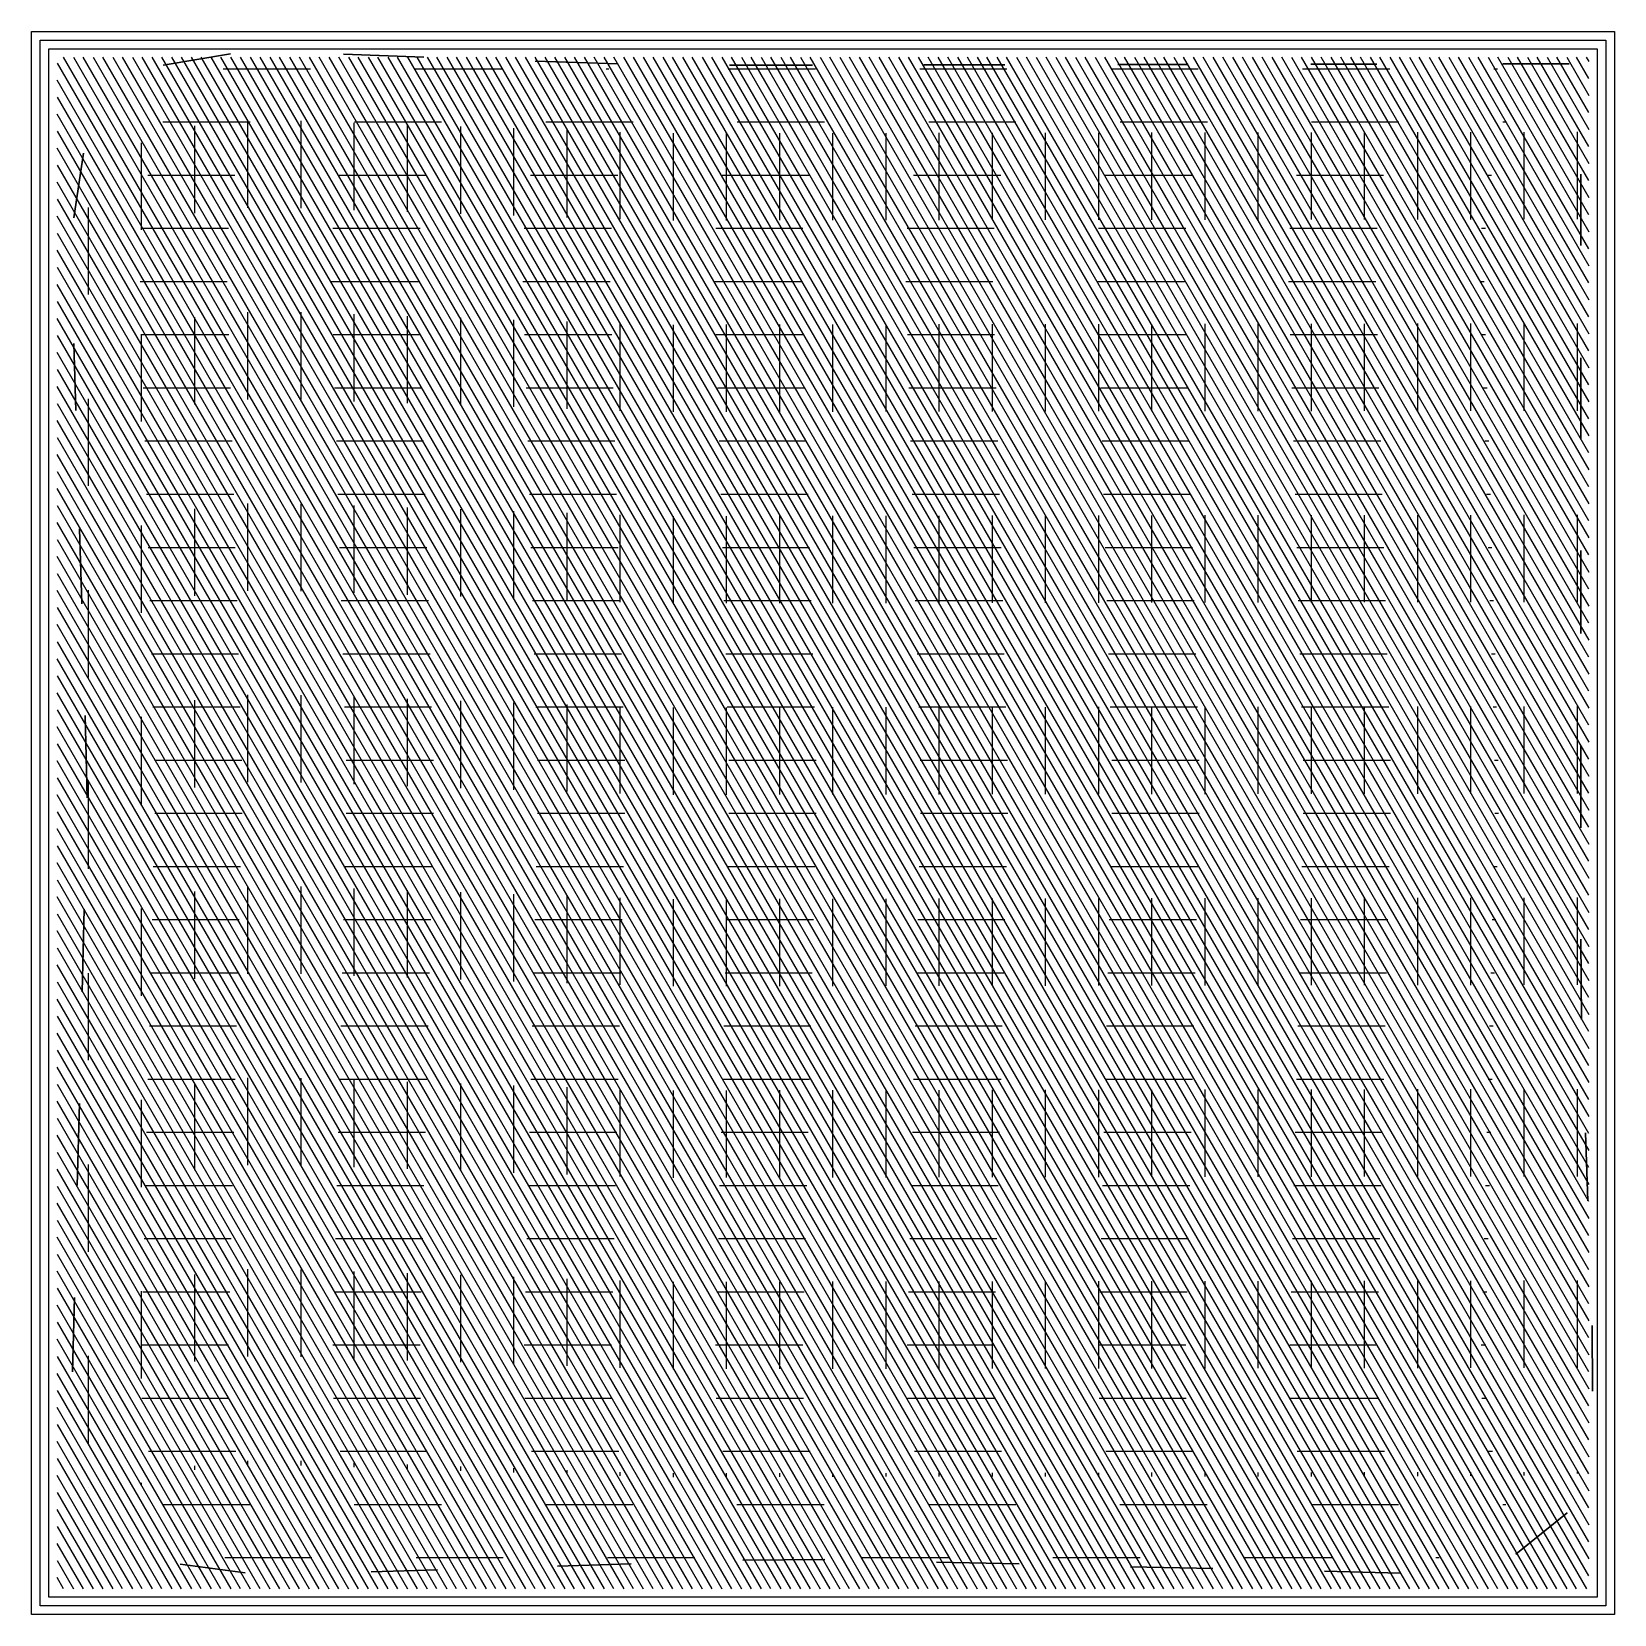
# Model space of a CAD drawing. Header units: metres. Extents: x 0.1 to 14.9, y 0.1 to 14.9.
import ezdxf

# ---------------------------------------------------------------- set-up
doc = ezdxf.new("R2010")
doc.units = ezdxf.units.M

msp = doc.modelspace()

# ---------------------------------------------------------------- linework, layer by layer
for p, q in [((0.299, 14.645), (8.582, 0.299)), ((8.674, 0.299), (0.359, 14.701)), ((0.451, 14.701), (8.766, 0.299)), ((8.859, 0.299), (0.544, 14.701)), ((0.636, 14.701), (8.951, 0.299)), ((9.044, 0.299), (0.729, 14.701)), ((0.821, 14.701), (9.136, 0.299)), ((9.228, 0.299), (0.913, 14.701)), ((1.006, 14.701), (9.321, 0.299)), ((9.413, 0.299), (1.098, 14.701)), ((1.19, 14.701), (9.505, 0.299)), ((9.598, 0.299), (1.283, 14.701)), ((1.375, 14.701), (9.69, 0.299)), ((9.783, 0.299), (1.468, 14.701)), ((1.56, 14.701), (9.875, 0.299)), ((9.967, 0.299), (1.652, 14.701)), ((1.745, 14.701), (10.06, 0.299)), ((10.152, 0.299), (1.837, 14.701)), ((1.861, 14.592), (1.905, 14.592)), ((1.861, 14.592), (1.905, 14.592)), ((1.905, 14.592), (2.681, 14.592)), ((1.929, 14.701), (10.244, 0.299)), ((10.337, 0.299), (2.022, 14.701)), ((2.114, 14.701), (10.429, 0.299)), ((10.522, 0.299), (2.207, 14.701)), ((2.299, 14.701), (10.614, 0.299)), ((10.706, 0.299), (2.391, 14.701)), ((2.484, 14.701), (10.799, 0.299)), ((10.891, 0.299), (2.576, 14.701)), ((2.668, 14.701), (10.983, 0.299)), ((11.076, 0.299), (2.761, 14.701)), ((2.853, 14.701), (11.168, 0.299)), ((11.261, 0.299), (2.946, 14.701)), ((3.038, 14.701), (11.353, 0.299)), ((11.445, 0.299), (3.13, 14.701)), ((3.223, 14.701), (11.538, 0.299)), ((11.63, 0.299), (3.315, 14.701)), ((3.407, 14.701), (11.722, 0.299)), ((11.815, 0.299), (3.5, 14.701)), ((3.592, 14.701), (11.907, 0.299)), ((3.661, 14.592), (3.705, 14.592)), ((12, 0.299), (3.685, 14.701)), ((3.705, 14.592), (4.481, 14.592)), ((3.777, 14.701), (12.092, 0.299)), ((12.184, 0.299), (3.869, 14.701)), ((3.962, 14.701), (12.277, 0.299)), ((12.369, 0.299), (4.054, 14.701)), ((4.146, 14.701), (12.461, 0.299)), ((12.554, 0.299), (4.239, 14.701)), ((4.331, 14.701), (12.646, 0.299)), ((12.739, 0.299), (4.424, 14.701)), ((4.516, 14.701), (12.831, 0.299)), ((12.923, 0.299), (4.608, 14.701)), ((4.701, 14.701), (13.016, 0.299)), ((13.108, 0.299), (4.793, 14.701)), ((4.885, 14.701), (13.2, 0.299)), ((13.293, 0.299), (4.978, 14.701)), ((5.07, 14.701), (13.385, 0.299)), ((13.478, 0.299), (5.163, 14.701)), ((5.255, 14.701), (13.57, 0.299)), ((13.662, 0.299), (5.347, 14.701)), ((5.44, 14.701), (13.755, 0.299)), ((5.461, 14.592), (5.486, 14.592)), ((13.847, 0.299), (5.532, 14.701)), ((5.624, 14.701), (13.939, 0.299)), ((14.032, 0.299), (5.717, 14.701)), ((5.809, 14.701), (14.124, 0.299)), ((14.217, 0.299), (5.902, 14.701)), ((5.994, 14.701), (14.309, 0.299)), ((14.401, 0.299), (6.086, 14.701)), ((6.179, 14.701), (14.494, 0.299)), ((14.586, 0.299), (6.271, 14.701)), ((6.363, 14.701), (14.678, 0.299)), ((14.701, 0.42), (6.456, 14.701)), ((6.548, 14.701), (14.701, 0.58)), ((6.609, 14.592), (6.653, 14.592)), ((14.701, 0.74), (6.641, 14.701)), ((6.653, 14.592), (7.429, 14.592)), ((6.733, 14.701), (14.701, 0.9)), ((14.701, 1.06), (6.825, 14.701)), ((6.918, 14.701), (14.701, 1.22)), ((14.701, 1.38), (7.01, 14.701)), ((7.102, 14.701), (14.701, 1.54)), ((14.701, 1.7), (7.195, 14.701)), ((7.287, 14.701), (14.701, 1.86)), ((14.701, 2.02), (7.38, 14.701)), ((7.472, 14.701), (14.701, 2.18)), ((14.701, 2.34), (7.564, 14.701)), ((7.657, 14.701), (14.701, 2.5)), ((14.701, 2.66), (7.749, 14.701)), ((7.841, 14.701), (14.701, 2.82)), ((14.701, 2.98), (7.934, 14.701)), ((8.026, 14.701), (14.701, 3.14)), ((14.701, 3.3), (8.119, 14.701)), ((8.211, 14.701), (14.701, 3.46)), ((14.701, 3.62), (8.303, 14.701)), ((8.396, 14.701), (14.701, 3.78)), ((8.409, 14.592), (9.185, 14.592)), ((14.701, 3.94), (8.488, 14.701)), ((8.58, 14.701), (14.701, 4.1)), ((14.701, 4.26), (8.673, 14.701)), ((8.765, 14.701), (14.701, 4.42)), ((14.701, 4.58), (8.858, 14.701)), ((8.95, 14.701), (14.701, 4.74)), ((14.701, 4.9), (9.042, 14.701)), ((9.135, 14.701), (14.701, 5.06)), ((9.185, 14.592), (9.229, 14.592)), ((14.701, 5.22), (9.227, 14.701)), ((9.319, 14.701), (14.701, 5.38)), ((14.701, 5.54), (9.412, 14.701)), ((9.504, 14.701), (14.701, 5.7)), ((14.701, 5.86), (9.597, 14.701)), ((9.689, 14.701), (14.701, 6.02)), ((14.701, 6.18), (9.781, 14.701)), ((9.874, 14.701), (14.701, 6.34)), ((14.701, 6.5), (9.966, 14.701)), ((10.059, 14.701), (14.701, 6.66)), ((14.701, 6.82), (10.151, 14.701)), ((10.209, 14.592), (10.253, 14.592)), ((10.243, 14.701), (14.701, 6.98)), ((10.253, 14.592), (11.029, 14.592)), ((14.701, 7.14), (10.336, 14.701)), ((10.428, 14.701), (14.701, 7.3)), ((14.701, 7.46), (10.52, 14.701)), ((10.613, 14.701), (14.701, 7.62)), ((14.701, 7.78), (10.705, 14.701)), ((10.798, 14.701), (14.701, 7.94)), ((14.701, 8.1), (10.89, 14.701)), ((10.982, 14.701), (14.701, 8.26)), ((14.701, 8.42), (11.075, 14.701)), ((11.167, 14.701), (14.701, 8.58)), ((14.701, 8.74), (11.259, 14.701)), ((11.352, 14.701), (14.701, 8.9)), ((14.701, 9.06), (11.444, 14.701)), ((11.537, 14.701), (14.701, 9.22)), ((14.701, 9.38), (11.629, 14.701)), ((11.721, 14.701), (14.701, 9.54)), ((14.701, 9.7), (11.814, 14.701)), ((11.906, 14.701), (14.701, 9.86)), ((14.701, 10.02), (11.998, 14.701)), ((12.009, 14.592), (12.053, 14.592)), ((12.053, 14.592), (12.829, 14.592)), ((12.091, 14.701), (14.701, 10.18)), ((14.701, 10.34), (12.183, 14.701)), ((12.276, 14.701), (14.701, 10.5)), ((14.701, 10.66), (12.368, 14.701)), ((12.46, 14.701), (14.701, 10.82)), ((14.701, 10.98), (12.553, 14.701)), ((12.645, 14.701), (14.701, 11.14)), ((14.701, 11.3), (12.737, 14.701)), ((12.83, 14.701), (14.701, 11.46)), ((14.701, 11.62), (12.922, 14.701)), ((13.015, 14.701), (14.701, 11.78)), ((14.701, 11.94), (13.107, 14.701)), ((13.199, 14.701), (14.701, 12.1)), ((14.701, 12.26), (13.292, 14.701)), ((13.384, 14.701), (14.701, 12.42)), ((14.701, 12.58), (13.476, 14.701)), ((13.569, 14.701), (14.701, 12.74)), ((14.701, 12.9), (13.661, 14.701)), ((13.754, 14.701), (14.701, 13.06)), ((13.809, 14.592), (13.843, 14.592)), ((14.701, 13.22), (13.846, 14.701)), ((13.938, 14.701), (14.701, 13.38)), ((14.701, 13.54), (14.031, 14.701)), ((14.123, 14.701), (14.701, 13.7)), ((14.701, 13.86), (14.215, 14.701)), ((14.308, 14.701), (14.701, 14.02)), ((14.701, 14.18), (14.4, 14.701)), ((14.493, 14.701), (14.701, 14.34)), ((14.701, 14.5), (14.585, 14.701)), ((14.677, 14.701), (14.701, 14.66)), ((8.489, 0.299), (0.299, 14.485)), ((0.299, 14.325), (8.397, 0.299)), ((8.305, 0.299), (0.299, 14.165)), ((0.299, 14.005), (8.212, 0.299)), ((1.294, 14.092), (2.07, 14.092)), ((1.294, 14.092), (2.07, 14.092)), ((1.593, 13.279), (1.593, 14.055)), ((2.07, 14.092), (2.114, 14.092)), ((2.093, 14.103), (2.093, 14.104)), ((2.093, 13.327), (2.093, 14.103)), ((2.593, 13.326), (2.593, 14.102)), ((3.093, 13.308), (3.093, 14.084)), ((3.094, 14.092), (3.87, 14.092)), ((3.593, 14.023), (3.593, 14.067)), ((3.593, 13.247), (3.593, 14.023)), ((3.87, 14.092), (3.914, 14.092)), ((4.093, 14.049), (4.093, 14.05)), ((4.093, 14.005), (4.093, 14.049)), ((4.093, 13.229), (4.093, 14.005)), ((4.593, 13.987), (4.593, 14.032)), ((4.894, 14.092), (5.67, 14.092)), ((5.093, 13.971), (5.093, 14.015)), ((5.593, 13.953), (5.593, 13.997)), ((5.67, 14.092), (5.714, 14.092)), ((6.694, 14.092), (7.47, 14.092)), ((7.47, 14.092), (7.514, 14.092)), ((8.494, 14.092), (8.538, 14.092)), ((8.538, 14.092), (9.314, 14.092)), ((8.593, 13.945), (8.593, 13.989)), ((9.093, 13.946), (9.093, 13.99)), ((9.593, 13.946), (9.593, 13.99)), ((10.093, 13.215), (10.093, 13.991)), ((10.294, 14.092), (10.338, 14.092)), ((10.338, 14.092), (11.114, 14.092)), ((10.593, 13.948), (10.593, 13.992)), ((11.093, 13.217), (11.093, 13.993)), ((11.593, 13.949), (11.593, 13.993)), ((12.093, 13.218), (12.093, 13.994)), ((12.094, 14.092), (12.138, 14.092)), ((12.138, 14.092), (12.914, 14.092)), ((12.593, 13.951), (12.593, 13.995)), ((13.093, 13.951), (13.093, 13.996)), ((13.593, 13.952), (13.593, 13.996)), ((13.894, 14.092), (13.926, 14.092)), ((14.093, 13.953), (14.093, 13.997)), ((14.593, 13.954), (14.593, 13.998)), ((8.12, 0.299), (0.299, 13.845)), ((1.093, 13.896), (1.093, 13.897)), ((1.093, 13.852), (1.093, 13.896)), ((1.093, 13.076), (1.093, 13.852)), ((4.593, 13.212), (4.593, 13.987)), ((5.093, 13.195), (5.093, 13.971)), ((5.593, 13.177), (5.593, 13.953)), ((6.093, 13.941), (6.093, 13.985)), ((6.093, 13.165), (6.093, 13.941)), ((6.593, 13.942), (6.593, 13.986)), ((6.593, 13.166), (6.593, 13.942)), ((7.093, 13.943), (7.093, 13.987)), ((7.093, 13.167), (7.093, 13.943)), ((7.593, 13.943), (7.593, 13.988)), ((7.593, 13.167), (7.593, 13.943)), ((8.093, 13.944), (8.093, 13.988)), ((8.093, 13.168), (8.093, 13.944)), ((8.593, 13.169), (8.593, 13.945)), ((9.093, 13.17), (9.093, 13.946)), ((9.593, 13.17), (9.593, 13.946)), ((10.593, 13.172), (10.593, 13.948)), ((11.593, 13.173), (11.593, 13.949)), ((12.593, 13.175), (12.593, 13.951)), ((13.093, 13.175), (13.093, 13.951)), ((13.593, 13.176), (13.593, 13.952)), ((14.093, 13.177), (14.093, 13.953)), ((14.593, 13.177), (14.593, 13.954)), ((0.299, 13.685), (8.027, 0.299)), ((1.151, 13.592), (1.195, 13.592)), ((1.151, 13.592), (1.195, 13.592)), ((1.195, 13.592), (1.971, 13.592)), ((2.951, 13.592), (2.995, 13.592)), ((2.995, 13.592), (3.771, 13.592)), ((4.751, 13.592), (5.527, 13.592)), ((5.527, 13.592), (5.571, 13.592)), ((6.551, 13.592), (7.327, 13.592)), ((7.327, 13.592), (7.371, 13.592)), ((8.351, 13.592), (9.127, 13.592)), ((9.127, 13.592), (9.171, 13.592)), ((10.151, 13.592), (10.195, 13.592)), ((10.195, 13.592), (10.971, 13.592)), ((11.951, 13.592), (11.995, 13.592)), ((11.995, 13.592), (12.771, 13.592)), ((13.751, 13.592), (13.787, 13.592)), ((7.935, 0.299), (0.299, 13.525)), ((0.299, 13.365), (7.843, 0.299)), ((0.593, 12.513), (0.593, 13.289)), ((1.593, 13.235), (1.593, 13.279)), ((2.093, 13.283), (2.093, 13.327)), ((2.593, 13.281), (2.593, 13.326)), ((2.593, 13.281), (2.593, 13.281)), ((3.093, 13.264), (3.093, 13.308)), ((7.75, 0.299), (0.299, 13.205)), ((10.093, 13.171), (10.093, 13.215)), ((11.093, 13.172), (11.093, 13.217)), ((11.093, 13.172), (11.093, 13.172)), ((12.093, 13.174), (12.093, 13.218)), ((0.299, 13.045), (7.658, 0.299)), ((1.091, 13.092), (1.135, 13.092)), ((1.091, 13.092), (1.135, 13.092)), ((1.135, 13.092), (1.911, 13.092)), ((2.891, 13.092), (2.935, 13.092)), ((2.935, 13.092), (3.711, 13.092)), ((4.691, 13.092), (4.735, 13.092)), ((4.735, 13.092), (5.511, 13.092)), ((6.491, 13.092), (6.535, 13.092)), ((6.535, 13.092), (7.311, 13.092)), ((8.291, 13.092), (8.335, 13.092)), ((8.335, 13.092), (9.111, 13.092)), ((10.091, 13.092), (10.135, 13.092)), ((10.135, 13.092), (10.911, 13.092)), ((11.891, 13.092), (11.935, 13.092)), ((11.935, 13.092), (12.711, 13.092)), ((13.691, 13.092), (13.729, 13.092)), ((7.566, 0.299), (0.299, 12.885)), ((0.299, 12.725), (7.473, 0.299)), ((7.381, 0.299), (0.299, 12.565)), ((0.593, 12.469), (0.593, 12.513)), ((1.078, 12.592), (1.122, 12.592)), ((1.078, 12.592), (1.122, 12.592)), ((1.122, 12.592), (1.898, 12.592)), ((2.878, 12.592), (3.654, 12.592)), ((3.654, 12.592), (3.698, 12.592)), ((4.678, 12.592), (4.722, 12.592)), ((4.722, 12.592), (5.498, 12.592)), ((6.478, 12.592), (6.522, 12.592)), ((6.522, 12.592), (7.298, 12.592)), ((8.278, 12.592), (8.322, 12.592)), ((8.322, 12.592), (9.098, 12.592)), ((10.078, 12.592), (10.122, 12.592)), ((10.122, 12.592), (10.898, 12.592)), ((11.878, 12.592), (11.922, 12.592)), ((11.922, 12.592), (12.698, 12.592)), ((13.678, 12.592), (13.716, 12.592)), ((0.299, 12.405), (7.288, 0.299)), ((7.196, 0.299), (0.299, 12.245)), ((1.593, 12.211), (1.593, 12.255)), ((1.593, 11.435), (1.593, 12.211)), ((2.093, 12.303), (2.093, 12.304)), ((2.093, 12.259), (2.093, 12.303)), ((2.093, 11.483), (2.093, 12.259)), ((2.593, 11.526), (2.593, 12.302)), ((3.093, 12.24), (3.093, 12.284)), ((3.093, 11.464), (3.093, 12.24)), ((3.593, 12.223), (3.593, 12.267)), ((3.593, 11.447), (3.593, 12.223)), ((4.093, 12.249), (4.093, 12.25)), ((4.093, 12.205), (4.093, 12.249)), ((4.093, 11.429), (4.093, 12.205)), ((4.593, 12.187), (4.593, 12.232)), ((5.093, 12.171), (5.093, 12.215)), ((0.299, 12.085), (7.104, 0.299)), ((1.093, 12.096), (1.093, 12.097)), ((1.093, 12.052), (1.093, 12.096)), ((1.093, 12.092), (1.869, 12.092)), ((1.093, 12.092), (1.869, 12.092)), ((1.869, 12.092), (1.913, 12.092)), ((2.893, 12.092), (2.937, 12.092)), ((2.937, 12.092), (3.713, 12.092)), ((4.593, 11.412), (4.593, 12.187)), ((4.693, 12.092), (4.737, 12.092)), ((4.737, 12.092), (5.513, 12.092)), ((5.093, 11.395), (5.093, 12.171)), ((5.593, 12.153), (5.593, 12.197)), ((5.593, 11.377), (5.593, 12.153)), ((6.093, 12.141), (6.093, 12.185)), ((6.093, 11.365), (6.093, 12.141)), ((6.493, 12.092), (7.269, 12.092)), ((6.593, 12.142), (6.593, 12.186)), ((6.593, 11.366), (6.593, 12.142)), ((7.093, 12.143), (7.093, 12.187)), ((7.093, 11.367), (7.093, 12.143)), ((7.269, 12.092), (7.313, 12.092)), ((7.593, 12.143), (7.593, 12.188)), ((7.593, 11.367), (7.593, 12.143)), ((8.093, 12.144), (8.093, 12.188)), ((8.093, 11.368), (8.093, 12.144)), ((8.293, 12.092), (8.337, 12.092)), ((8.337, 12.092), (9.113, 12.092)), ((8.593, 12.145), (8.593, 12.189)), ((8.593, 11.369), (8.593, 12.145)), ((9.093, 12.146), (9.093, 12.19)), ((9.093, 11.37), (9.093, 12.146)), ((9.593, 12.146), (9.593, 12.19)), ((9.593, 11.37), (9.593, 12.146)), ((10.093, 12.147), (10.093, 12.191)), ((10.093, 11.371), (10.093, 12.147)), ((10.093, 12.092), (10.137, 12.092)), ((10.137, 12.092), (10.913, 12.092)), ((10.593, 12.148), (10.593, 12.192)), ((10.593, 11.372), (10.593, 12.148)), ((11.093, 11.417), (11.093, 12.193)), ((11.593, 11.417), (11.593, 12.193)), ((11.893, 12.092), (12.669, 12.092)), ((12.093, 12.15), (12.093, 12.194)), ((12.093, 11.374), (12.093, 12.15)), ((12.593, 12.151), (12.593, 12.195)), ((12.593, 11.375), (12.593, 12.151)), ((12.669, 12.092), (12.713, 12.092)), ((13.093, 12.151), (13.093, 12.196)), ((13.093, 11.375), (13.093, 12.151)), ((13.593, 11.42), (13.593, 12.196)), ((13.693, 12.092), (13.731, 12.092)), ((14.093, 12.153), (14.093, 12.197)), ((14.093, 11.377), (14.093, 12.153)), ((14.593, 12.154), (14.593, 12.198)), ((14.593, 11.377), (14.593, 12.154)), ((7.011, 0.299), (0.299, 11.925)), ((1.093, 11.276), (1.093, 12.052)), ((0.299, 11.765), (6.919, 0.299)), ((6.827, 0.299), (0.299, 11.605)), ((0.593, 11.445), (0.593, 11.489)), ((1.108, 11.592), (1.152, 11.592)), ((1.108, 11.592), (1.152, 11.592)), ((1.152, 11.592), (1.928, 11.592)), ((2.593, 11.481), (2.593, 11.526)), ((2.593, 11.481), (2.593, 11.481)), ((2.908, 11.592), (3.684, 11.592)), ((3.684, 11.592), (3.728, 11.592)), ((4.708, 11.592), (5.484, 11.592)), ((5.484, 11.592), (5.528, 11.592)), ((6.508, 11.592), (7.284, 11.592)), ((7.284, 11.592), (7.328, 11.592)), ((8.308, 11.592), (8.352, 11.592)), ((8.352, 11.592), (9.128, 11.592)), ((10.108, 11.592), (10.152, 11.592)), ((10.152, 11.592), (10.928, 11.592)), ((11.908, 11.592), (11.952, 11.592)), ((11.952, 11.592), (12.728, 11.592)), ((13.708, 11.592), (13.745, 11.592)), ((0.299, 11.445), (6.734, 0.299)), ((0.593, 10.669), (0.593, 11.445)), ((11.093, 11.372), (11.093, 11.417)), ((11.093, 11.372), (11.093, 11.372)), ((11.593, 11.373), (11.593, 11.417)), ((13.593, 11.376), (13.593, 11.42)), ((6.642, 0.299), (0.299, 11.285)), ((0.299, 11.125), (6.549, 0.299)), ((1.124, 11.092), (1.9, 11.092)), ((1.124, 11.092), (1.9, 11.092)), ((1.9, 11.092), (1.944, 11.092)), ((2.924, 11.092), (3.7, 11.092)), ((3.7, 11.092), (3.744, 11.092)), ((4.724, 11.092), (5.5, 11.092)), ((5.5, 11.092), (5.544, 11.092)), ((6.524, 11.092), (7.3, 11.092)), ((7.3, 11.092), (7.344, 11.092)), ((8.324, 11.092), (8.368, 11.092)), ((8.368, 11.092), (9.144, 11.092)), ((10.124, 11.092), (10.168, 11.092)), ((10.168, 11.092), (10.944, 11.092)), ((11.924, 11.092), (11.968, 11.092)), ((11.968, 11.092), (12.744, 11.092)), ((13.724, 11.092), (13.761, 11.092)), ((6.457, 0.299), (0.299, 10.965)), ((0.299, 10.805), (6.365, 0.299)), ((6.272, 0.299), (0.299, 10.645)), ((1.139, 10.592), (1.183, 10.592)), ((1.139, 10.592), (1.183, 10.592)), ((1.183, 10.592), (1.959, 10.592)), ((2.939, 10.592), (3.715, 10.592)), ((3.715, 10.592), (3.759, 10.592)), ((4.739, 10.592), (4.783, 10.592)), ((4.783, 10.592), (5.559, 10.592)), ((6.539, 10.592), (6.583, 10.592)), ((6.583, 10.592), (7.359, 10.592)), ((8.339, 10.592), (8.383, 10.592)), ((8.383, 10.592), (9.159, 10.592)), ((10.139, 10.592), (10.183, 10.592)), ((10.183, 10.592), (10.959, 10.592)), ((11.939, 10.592), (11.983, 10.592)), ((11.983, 10.592), (12.759, 10.592)), ((13.739, 10.592), (13.775, 10.592)), ((0.299, 10.485), (6.18, 0.299)), ((1.593, 10.411), (1.593, 10.455)), ((2.093, 10.503), (2.093, 10.504)), ((2.093, 10.459), (2.093, 10.503)), ((2.093, 9.683), (2.093, 10.459)), ((2.593, 9.726), (2.593, 10.502)), ((3.093, 10.44), (3.093, 10.484)), ((3.093, 9.664), (3.093, 10.44)), ((3.593, 10.423), (3.593, 10.467)), ((3.593, 9.647), (3.593, 10.423)), ((4.093, 10.449), (4.093, 10.45)), ((4.093, 10.405), (4.093, 10.449)), ((4.593, 10.387), (4.593, 10.432)), ((6.088, 0.299), (0.299, 10.325)), ((1.093, 10.296), (1.093, 10.297)), ((1.093, 10.252), (1.093, 10.296)), ((1.593, 9.635), (1.593, 10.411)), ((4.093, 9.629), (4.093, 10.405)), ((4.593, 9.612), (4.593, 10.387)), ((5.093, 10.371), (5.093, 10.415)), ((5.093, 9.595), (5.093, 10.371)), ((5.593, 10.353), (5.593, 10.397)), ((5.593, 9.577), (5.593, 10.353)), ((6.093, 9.609), (6.093, 10.385)), ((6.593, 10.342), (6.593, 10.386)), ((6.593, 9.566), (6.593, 10.342)), ((7.093, 10.343), (7.093, 10.387)), ((7.093, 9.567), (7.093, 10.343)), ((7.593, 10.343), (7.593, 10.388)), ((7.593, 9.567), (7.593, 10.343)), ((8.093, 10.344), (8.093, 10.388)), ((8.093, 9.568), (8.093, 10.344)), ((8.593, 10.345), (8.593, 10.389)), ((8.593, 9.569), (8.593, 10.345)), ((9.093, 10.346), (9.093, 10.39)), ((9.093, 9.57), (9.093, 10.346)), ((9.593, 10.346), (9.593, 10.39)), ((9.593, 9.57), (9.593, 10.346)), ((10.093, 10.347), (10.093, 10.391)), ((10.093, 9.571), (10.093, 10.347)), ((10.593, 10.348), (10.593, 10.392)), ((10.593, 9.572), (10.593, 10.348)), ((11.093, 9.617), (11.093, 10.393)), ((11.593, 10.349), (11.593, 10.393)), ((11.593, 9.573), (11.593, 10.349)), ((12.093, 10.35), (12.093, 10.394)), ((12.093, 9.574), (12.093, 10.35)), ((12.593, 9.619), (12.593, 10.395)), ((13.093, 10.351), (13.093, 10.396)), ((13.093, 9.575), (13.093, 10.351)), ((13.593, 10.352), (13.593, 10.396)), ((13.593, 9.576), (13.593, 10.352)), ((14.093, 10.353), (14.093, 10.397)), ((14.093, 9.577), (14.093, 10.353)), ((14.593, 9.622), (14.593, 10.398)), ((0.299, 10.165), (5.995, 0.299)), ((1.093, 9.476), (1.093, 10.252)), ((5.903, 0.299), (0.299, 10.005)), ((1.154, 10.092), (1.93, 10.092)), ((1.154, 10.092), (1.93, 10.092)), ((1.93, 10.092), (1.974, 10.092)), ((2.954, 10.092), (2.998, 10.092)), ((2.998, 10.092), (3.774, 10.092)), ((4.754, 10.092), (4.798, 10.092)), ((4.798, 10.092), (5.574, 10.092)), ((6.554, 10.092), (7.33, 10.092)), ((7.33, 10.092), (7.374, 10.092)), ((8.354, 10.092), (8.398, 10.092)), ((8.398, 10.092), (9.174, 10.092)), ((10.154, 10.092), (10.198, 10.092)), ((10.198, 10.092), (10.974, 10.092)), ((11.954, 10.092), (11.998, 10.092)), ((11.998, 10.092), (12.774, 10.092)), ((13.754, 10.092), (13.79, 10.092)), ((0.299, 9.845), (5.81, 0.299)), ((5.718, 0.299), (0.299, 9.685)), ((0.593, 9.645), (0.593, 9.689)), ((2.593, 9.681), (2.593, 9.726)), ((2.593, 9.681), (2.593, 9.681)), ((0.299, 9.525), (5.626, 0.299)), ((0.593, 8.869), (0.593, 9.645)), ((1.169, 9.592), (1.945, 9.592)), ((1.169, 9.592), (1.945, 9.592)), ((1.945, 9.592), (1.99, 9.592)), ((2.969, 9.592), (3.014, 9.592)), ((3.014, 9.592), (3.79, 9.592)), ((4.769, 9.592), (4.814, 9.592)), ((4.814, 9.592), (5.59, 9.592)), ((6.093, 9.565), (6.093, 9.609)), ((6.569, 9.592), (7.345, 9.592)), ((7.345, 9.592), (7.39, 9.592)), ((8.368, 9.592), (8.414, 9.592)), ((8.414, 9.592), (9.19, 9.592)), ((10.168, 9.592), (10.214, 9.592)), ((10.214, 9.592), (10.99, 9.592)), ((11.093, 9.572), (11.093, 9.617)), ((11.093, 9.572), (11.093, 9.572)), ((11.968, 9.592), (12.014, 9.592)), ((12.014, 9.592), (12.79, 9.592)), ((12.593, 9.575), (12.593, 9.619)), ((13.769, 9.592), (13.769, 9.592)), ((13.769, 9.592), (13.805, 9.592)), ((14.593, 9.577), (14.593, 9.622)), ((5.533, 0.299), (0.299, 9.365)), ((0.299, 9.205), (5.441, 0.299)), ((1.185, 9.092), (1.229, 9.092)), ((1.185, 9.092), (1.229, 9.092)), ((1.229, 9.092), (2.005, 9.092)), ((2.985, 9.092), (3.761, 9.092)), ((3.761, 9.092), (3.805, 9.092)), ((4.785, 9.092), (5.561, 9.092)), ((5.561, 9.092), (5.605, 9.092)), ((6.585, 9.092), (7.361, 9.092)), ((7.361, 9.092), (7.405, 9.092)), ((8.385, 9.092), (8.429, 9.092)), ((8.429, 9.092), (9.205, 9.092)), ((10.185, 9.092), (10.229, 9.092)), ((10.229, 9.092), (11.005, 9.092)), ((11.985, 9.092), (12.029, 9.092)), ((12.029, 9.092), (12.805, 9.092)), ((13.785, 9.092), (13.82, 9.092)), ((5.348, 0.299), (0.299, 9.045)), ((0.299, 8.885), (5.256, 0.299)), ((5.164, 0.299), (0.299, 8.725)), ((1.593, 8.611), (1.593, 8.655)), ((2.093, 8.703), (2.093, 8.704)), ((2.093, 8.659), (2.093, 8.703)), ((2.093, 7.883), (2.093, 8.659)), ((2.593, 7.926), (2.593, 8.702)), ((3.093, 8.64), (3.093, 8.684)), ((3.093, 7.864), (3.093, 8.64)), ((3.593, 7.891), (3.593, 8.667)), ((4.093, 8.649), (4.093, 8.65)), ((4.093, 8.605), (4.093, 8.649)), ((4.593, 7.856), (4.593, 8.632)), ((0.299, 8.565), (5.071, 0.299)), ((1.093, 8.496), (1.093, 8.497)), ((1.093, 7.72), (1.093, 8.496)), ((1.2, 8.592), (1.244, 8.592)), ((1.2, 8.592), (1.244, 8.592)), ((1.244, 8.592), (2.02, 8.592)), ((1.593, 7.835), (1.593, 8.611)), ((3, 8.592), (3.044, 8.592)), ((3.044, 8.592), (3.82, 8.592)), ((4.093, 7.829), (4.093, 8.605)), ((4.8, 8.592), (4.844, 8.592)), ((4.844, 8.592), (5.62, 8.592)), ((5.093, 7.839), (5.093, 8.615)), ((5.593, 7.821), (5.593, 8.597)), ((6.093, 7.809), (6.093, 8.585)), ((6.593, 8.542), (6.593, 8.586)), ((6.593, 7.766), (6.593, 8.542)), ((6.6, 8.592), (6.644, 8.592)), ((6.644, 8.592), (7.42, 8.592)), ((7.093, 7.811), (7.093, 8.587)), ((7.593, 8.543), (7.593, 8.588)), ((7.593, 7.767), (7.593, 8.543)), ((8.093, 8.544), (8.093, 8.588)), ((8.093, 7.768), (8.093, 8.544)), ((8.4, 8.592), (8.444, 8.592)), ((8.444, 8.592), (9.22, 8.592)), ((8.593, 7.813), (8.593, 8.589)), ((9.093, 7.814), (9.093, 8.59)), ((9.593, 7.814), (9.593, 8.59)), ((10.093, 8.547), (10.093, 8.591)), ((10.093, 7.771), (10.093, 8.547)), ((10.2, 8.592), (10.244, 8.592)), ((10.244, 8.592), (11.02, 8.592)), ((10.593, 7.816), (10.593, 8.592)), ((11.093, 7.817), (11.093, 8.593)), ((11.593, 7.817), (11.593, 8.593)), ((12, 8.592), (12.044, 8.592)), ((12.044, 8.592), (12.82, 8.592)), ((12.093, 8.55), (12.093, 8.594)), ((12.093, 7.774), (12.093, 8.55)), ((12.593, 7.819), (12.593, 8.595)), ((13.093, 8.551), (13.093, 8.596)), ((13.093, 7.775), (13.093, 8.551)), ((13.593, 7.82), (13.593, 8.596)), ((13.8, 8.592), (13.834, 8.592)), ((14.093, 7.821), (14.093, 8.597)), ((14.593, 7.822), (14.593, 8.598)), ((4.979, 0.299), (0.299, 8.405)), ((0.299, 8.245), (4.887, 0.299)), ((4.794, 0.299), (0.299, 8.085)), ((1.215, 8.092), (1.26, 8.092)), ((1.215, 8.092), (1.26, 8.092)), ((1.26, 8.092), (2.036, 8.092)), ((3.015, 8.092), (3.791, 8.092)), ((3.791, 8.092), (3.836, 8.092)), ((4.815, 8.092), (4.86, 8.092)), ((4.86, 8.092), (5.636, 8.092)), ((6.615, 8.092), (6.66, 8.092)), ((6.66, 8.092), (7.436, 8.092)), ((8.415, 8.092), (8.46, 8.092)), ((8.46, 8.092), (9.236, 8.092)), ((10.215, 8.092), (10.26, 8.092)), ((10.26, 8.092), (11.036, 8.092)), ((12.015, 8.092), (12.06, 8.092)), ((12.06, 8.092), (12.836, 8.092)), ((13.815, 8.092), (13.815, 8.092)), ((13.815, 8.092), (13.85, 8.092)), ((0.299, 7.925), (4.702, 0.299)), ((0.593, 7.845), (0.593, 7.889)), ((2.593, 7.881), (2.593, 7.926)), ((3.593, 7.847), (3.593, 7.891)), ((4.609, 0.299), (0.299, 7.765)), ((0.593, 7.069), (0.593, 7.845)), ((2.593, 7.881), (2.593, 7.881)), ((4.593, 7.811), (4.593, 7.856)), ((5.093, 7.795), (5.093, 7.839)), ((5.593, 7.777), (5.593, 7.821)), ((6.093, 7.765), (6.093, 7.809)), ((7.093, 7.767), (7.093, 7.811)), ((8.593, 7.769), (8.593, 7.813)), ((9.093, 7.77), (9.093, 7.814)), ((9.593, 7.77), (9.593, 7.814)), ((10.593, 7.772), (10.593, 7.816)), ((11.093, 7.772), (11.093, 7.817)), ((11.093, 7.772), (11.093, 7.772)), ((11.593, 7.773), (11.593, 7.817)), ((12.593, 7.775), (12.593, 7.819)), ((13.593, 7.776), (13.593, 7.82)), ((14.093, 7.777), (14.093, 7.821)), ((14.593, 7.777), (14.593, 7.822)), ((0.299, 7.605), (4.517, 0.299)), ((1.093, 7.676), (1.093, 7.72)), ((1.216, 7.592), (1.216, 7.592)), ((1.216, 7.592), (1.216, 7.592)), ((1.216, 7.592), (1.261, 7.592)), ((1.261, 7.592), (2.037, 7.592)), ((3.016, 7.592), (3.016, 7.592)), ((3.016, 7.592), (3.061, 7.592)), ((3.061, 7.592), (3.837, 7.592)), ((4.816, 7.592), (4.816, 7.592)), ((4.816, 7.592), (4.861, 7.592)), ((4.861, 7.592), (5.637, 7.592)), ((6.616, 7.592), (6.616, 7.592)), ((6.616, 7.592), (6.661, 7.592)), ((6.661, 7.592), (7.437, 7.592)), ((8.416, 7.592), (8.416, 7.592)), ((8.416, 7.592), (8.461, 7.592)), ((8.461, 7.592), (9.237, 7.592)), ((10.216, 7.592), (10.216, 7.592)), ((10.216, 7.592), (10.261, 7.592)), ((10.261, 7.592), (11.037, 7.592)), ((12.016, 7.592), (12.016, 7.592)), ((12.016, 7.592), (12.061, 7.592)), ((12.061, 7.592), (12.837, 7.592)), ((13.816, 7.592), (13.816, 7.592)), ((13.816, 7.592), (13.851, 7.592)), ((4.425, 0.299), (0.299, 7.445)), ((0.299, 7.285), (4.332, 0.299)), ((4.24, 0.299), (0.299, 7.125)), ((1.203, 7.092), (1.248, 7.092)), ((1.203, 7.092), (1.248, 7.092)), ((1.248, 7.092), (2.024, 7.092)), ((3.003, 7.092), (3.048, 7.092)), ((3.048, 7.092), (3.824, 7.092)), ((4.804, 7.092), (5.579, 7.092)), ((5.579, 7.092), (5.624, 7.092)), ((6.604, 7.092), (7.379, 7.092)), ((7.379, 7.092), (7.424, 7.092)), ((8.403, 7.092), (8.448, 7.092)), ((8.448, 7.092), (9.224, 7.092)), ((10.204, 7.092), (10.979, 7.092)), ((10.979, 7.092), (11.024, 7.092)), ((12.003, 7.092), (12.048, 7.092)), ((12.048, 7.092), (12.824, 7.092)), ((13.804, 7.092), (13.838, 7.092)), ((0.299, 6.965), (4.148, 0.299)), ((1.593, 6.811), (1.593, 6.855)), ((2.093, 6.903), (2.093, 6.904)), ((2.093, 6.859), (2.093, 6.903)), ((2.093, 6.083), (2.093, 6.859)), ((2.593, 6.126), (2.593, 6.902)), ((3.093, 6.84), (3.093, 6.884)), ((3.593, 6.091), (3.593, 6.867)), ((4.093, 6.849), (4.093, 6.85)), ((4.093, 6.805), (4.093, 6.849)), ((4.055, 0.299), (0.299, 6.805)), ((1.093, 6.696), (1.093, 6.697)), ((1.593, 6.035), (1.593, 6.811)), ((3.093, 6.064), (3.093, 6.84)), ((4.093, 6.029), (4.093, 6.805)), ((4.593, 6.056), (4.593, 6.832)), ((5.093, 6.771), (5.093, 6.815)), ((5.093, 5.995), (5.093, 6.771)), ((5.593, 6.753), (5.593, 6.797)), ((5.593, 5.977), (5.593, 6.753)), ((6.093, 6.009), (6.093, 6.785)), ((6.593, 6.742), (6.593, 6.786)), ((6.593, 5.966), (6.593, 6.742)), ((7.093, 6.011), (7.093, 6.787)), ((7.593, 6.012), (7.593, 6.788)), ((8.093, 6.744), (8.093, 6.788)), ((8.093, 5.968), (8.093, 6.744)), ((8.593, 6.745), (8.593, 6.789)), ((8.593, 5.969), (8.593, 6.745)), ((9.093, 6.014), (9.093, 6.79)), ((9.593, 6.014), (9.593, 6.79)), ((10.093, 6.747), (10.093, 6.791)), ((10.093, 5.971), (10.093, 6.747)), ((10.593, 6.748), (10.593, 6.792)), ((10.593, 5.972), (10.593, 6.748)), ((11.093, 6.017), (11.093, 6.793)), ((11.593, 6.017), (11.593, 6.793)), ((12.093, 6.75), (12.093, 6.794)), ((12.093, 5.974), (12.093, 6.75)), ((12.593, 6.019), (12.593, 6.795)), ((13.093, 6.751), (13.093, 6.796)), ((13.093, 5.975), (13.093, 6.751)), ((13.593, 6.752), (13.593, 6.796)), ((13.593, 5.976), (13.593, 6.752)), ((14.093, 6.753), (14.093, 6.797)), ((14.093, 5.977), (14.093, 6.753)), ((14.593, 6.022), (14.593, 6.798)), ((0.299, 6.645), (3.963, 0.299)), ((1.093, 6.652), (1.093, 6.696)), ((1.093, 5.876), (1.093, 6.652)), ((1.191, 6.592), (1.235, 6.592)), ((1.191, 6.592), (1.235, 6.592)), ((1.235, 6.592), (2.011, 6.592)), ((2.991, 6.592), (3.035, 6.592)), ((3.035, 6.592), (3.811, 6.592)), ((4.791, 6.592), (5.567, 6.592)), ((5.567, 6.592), (5.611, 6.592)), ((6.591, 6.592), (7.367, 6.592)), ((7.367, 6.592), (7.411, 6.592)), ((8.391, 6.592), (8.435, 6.592)), ((8.435, 6.592), (9.211, 6.592)), ((10.191, 6.592), (10.967, 6.592)), ((10.967, 6.592), (11.011, 6.592)), ((11.991, 6.592), (12.035, 6.592)), ((12.035, 6.592), (12.811, 6.592)), ((13.791, 6.592), (13.826, 6.592)), ((3.87, 0.299), (0.299, 6.485)), ((0.299, 6.325), (3.778, 0.299)), ((3.686, 0.299), (0.299, 6.165)), ((2.593, 6.081), (2.593, 6.126)), ((0.299, 6.005), (3.593, 0.299)), ((0.593, 6.045), (0.593, 6.089)), ((0.593, 5.269), (0.593, 6.045)), ((1.179, 6.092), (1.223, 6.092)), ((1.179, 6.092), (1.223, 6.092)), ((1.223, 6.092), (1.999, 6.092)), ((2.593, 6.081), (2.593, 6.081)), ((2.979, 6.092), (3.755, 6.092)), ((3.593, 6.047), (3.593, 6.091)), ((3.755, 6.092), (3.799, 6.092)), ((4.593, 6.011), (4.593, 6.056)), ((4.779, 6.092), (4.823, 6.092)), ((4.823, 6.092), (5.599, 6.092)), ((6.093, 5.965), (6.093, 6.009)), ((6.579, 6.092), (6.623, 6.092)), ((6.623, 6.092), (7.399, 6.092)), ((7.093, 5.967), (7.093, 6.011)), ((7.593, 5.967), (7.593, 6.012)), ((8.379, 6.092), (8.423, 6.092)), ((8.423, 6.092), (9.199, 6.092)), ((9.093, 5.97), (9.093, 6.014)), ((9.593, 5.97), (9.593, 6.014)), ((10.179, 6.092), (10.223, 6.092)), ((10.223, 6.092), (10.999, 6.092)), ((11.093, 5.972), (11.093, 6.017)), ((11.093, 5.972), (11.093, 5.972)), ((11.593, 5.973), (11.593, 6.017)), ((11.979, 6.092), (12.755, 6.092)), ((12.593, 5.975), (12.593, 6.019)), ((12.755, 6.092), (12.799, 6.092)), ((13.779, 6.092), (13.814, 6.092)), ((14.593, 5.977), (14.593, 6.022)), ((3.501, 0.299), (0.299, 5.845)), ((0.299, 5.685), (3.409, 0.299)), ((3.316, 0.299), (0.299, 5.525)), ((1.166, 5.592), (1.942, 5.592)), ((1.166, 5.592), (1.942, 5.592)), ((1.942, 5.592), (1.986, 5.592)), ((2.966, 5.592), (3.01, 5.592)), ((3.01, 5.592), (3.786, 5.592)), ((4.766, 5.592), (4.81, 5.592)), ((4.81, 5.592), (5.586, 5.592)), ((6.566, 5.592), (6.61, 5.592)), ((6.61, 5.592), (7.386, 5.592)), ((8.366, 5.592), (8.41, 5.592)), ((8.41, 5.592), (9.186, 5.592)), ((10.166, 5.592), (10.21, 5.592)), ((10.21, 5.592), (10.986, 5.592)), ((11.966, 5.592), (12.01, 5.592)), ((12.01, 5.592), (12.786, 5.592)), ((13.766, 5.592), (13.802, 5.592)), ((0.299, 5.365), (3.224, 0.299)), ((3.131, 0.299), (0.299, 5.205)), ((1.152, 5.092), (1.929, 5.092)), ((1.152, 5.092), (1.929, 5.092)), ((1.929, 5.092), (1.974, 5.092)), ((2.093, 5.103), (2.093, 5.104)), ((2.093, 5.059), (2.093, 5.103)), ((2.593, 4.326), (2.593, 5.102)), ((2.953, 5.092), (2.998, 5.092)), ((2.998, 5.092), (3.774, 5.092)), ((3.093, 5.04), (3.093, 5.084)), ((3.593, 5.023), (3.593, 5.067)), ((4.753, 5.092), (4.798, 5.092)), ((4.798, 5.092), (5.574, 5.092)), ((6.553, 5.092), (7.329, 5.092)), ((7.329, 5.092), (7.374, 5.092)), ((8.352, 5.092), (8.398, 5.092)), ((8.398, 5.092), (9.174, 5.092)), ((10.152, 5.092), (10.198, 5.092)), ((10.198, 5.092), (10.974, 5.092)), ((11.952, 5.092), (11.998, 5.092)), ((11.998, 5.092), (12.774, 5.092)), ((13.753, 5.092), (13.753, 5.092)), ((13.753, 5.092), (13.791, 5.092)), ((0.299, 5.045), (3.039, 0.299)), ((1.593, 5.011), (1.593, 5.055)), ((1.593, 4.235), (1.593, 5.011)), ((2.093, 4.283), (2.093, 5.059)), ((3.093, 4.264), (3.093, 5.04)), ((3.593, 4.247), (3.593, 5.023)), ((4.093, 5.049), (4.093, 5.05)), ((4.093, 5.005), (4.093, 5.049)), ((4.093, 4.229), (4.093, 5.005)), ((4.593, 4.256), (4.593, 5.032)), ((5.093, 4.971), (5.093, 5.015)), ((5.093, 4.195), (5.093, 4.971)), ((5.593, 4.221), (5.593, 4.997)), ((6.093, 4.941), (6.093, 4.985)), ((6.093, 4.165), (6.093, 4.941)), ((6.593, 4.942), (6.593, 4.986)), ((6.593, 4.166), (6.593, 4.942)), ((7.093, 4.211), (7.093, 4.987)), ((7.593, 4.943), (7.593, 4.988)), ((7.593, 4.167), (7.593, 4.943)), ((8.093, 4.944), (8.093, 4.988)), ((8.093, 4.168), (8.093, 4.944)), ((8.593, 4.213), (8.593, 4.989)), ((9.093, 4.946), (9.093, 4.99)), ((9.093, 4.17), (9.093, 4.946)), ((9.593, 4.946), (9.593, 4.99)), ((9.593, 4.17), (9.593, 4.946)), ((10.093, 4.947), (10.093, 4.991)), ((10.093, 4.171), (10.093, 4.947)), ((10.593, 4.216), (10.593, 4.992)), ((11.093, 4.217), (11.093, 4.993)), ((11.593, 4.949), (11.593, 4.993)), ((11.593, 4.173), (11.593, 4.949)), ((12.093, 4.95), (12.093, 4.994)), ((12.093, 4.174), (12.093, 4.95)), ((12.593, 4.219), (12.593, 4.995)), ((13.093, 4.951), (13.093, 4.996)), ((13.093, 4.175), (13.093, 4.951)), ((13.593, 4.952), (13.593, 4.996)), ((13.593, 4.176), (13.593, 4.952)), ((14.093, 4.221), (14.093, 4.997)), ((14.593, 4.954), (14.593, 4.998)), ((14.593, 4.177), (14.593, 4.954)), ((2.947, 0.299), (0.299, 4.885)), ((1.093, 4.896), (1.093, 4.897)), ((1.093, 4.12), (1.093, 4.896)), ((0.299, 4.725), (2.854, 0.299)), ((2.762, 0.299), (0.299, 4.565)), ((1.14, 4.592), (1.916, 4.592)), ((1.14, 4.592), (1.916, 4.592)), ((1.916, 4.592), (1.961, 4.592)), ((2.94, 4.592), (2.985, 4.592)), ((2.985, 4.592), (3.761, 4.592)), ((4.74, 4.592), (4.785, 4.592)), ((4.785, 4.592), (5.561, 4.592)), ((6.541, 4.592), (7.316, 4.592)), ((7.316, 4.592), (7.361, 4.592)), ((8.34, 4.592), (8.385, 4.592)), ((8.385, 4.592), (9.161, 4.592)), ((10.14, 4.592), (10.185, 4.592)), ((10.185, 4.592), (10.961, 4.592)), ((11.941, 4.592), (12.716, 4.592)), ((12.716, 4.592), (12.761, 4.592)), ((13.741, 4.592), (13.779, 4.592)), ((0.299, 4.405), (2.67, 0.299)), ((2.593, 4.281), (2.593, 4.326)), ((2.577, 0.299), (0.299, 4.245)), ((0.593, 4.245), (0.593, 4.289)), ((0.593, 3.469), (0.593, 4.245)), ((2.593, 4.281), (2.593, 4.281)), ((4.593, 4.211), (4.593, 4.256)), ((5.593, 4.177), (5.593, 4.221)), ((7.093, 4.167), (7.093, 4.211)), ((8.593, 4.169), (8.593, 4.213)), ((10.593, 4.172), (10.593, 4.216)), ((11.093, 4.172), (11.093, 4.217)), ((11.093, 4.172), (11.093, 4.172)), ((12.593, 4.175), (12.593, 4.219)), ((14.093, 4.177), (14.093, 4.221)), ((0.299, 4.085), (2.485, 0.299)), ((1.093, 4.076), (1.093, 4.12)), ((1.128, 4.092), (1.904, 4.092)), ((1.128, 4.092), (1.904, 4.092)), ((1.904, 4.092), (1.948, 4.092)), ((2.928, 4.092), (2.972, 4.092)), ((2.972, 4.092), (3.748, 4.092)), ((4.728, 4.092), (4.772, 4.092)), ((4.772, 4.092), (5.548, 4.092)), ((6.528, 4.092), (6.572, 4.092)), ((6.572, 4.092), (7.348, 4.092)), ((8.328, 4.092), (8.372, 4.092)), ((8.372, 4.092), (9.148, 4.092)), ((10.128, 4.092), (10.172, 4.092)), ((10.172, 4.092), (10.948, 4.092)), ((11.928, 4.092), (12.704, 4.092)), ((12.704, 4.092), (12.748, 4.092)), ((13.728, 4.092), (13.766, 4.092)), ((2.392, 0.299), (0.299, 3.925)), ((0.299, 3.765), (2.3, 0.299)), ((2.208, 0.299), (0.299, 3.605)), ((1.116, 3.592), (1.892, 3.592)), ((1.116, 3.592), (1.892, 3.592)), ((1.892, 3.592), (1.936, 3.592)), ((2.916, 3.592), (3.692, 3.592)), ((3.692, 3.592), (3.736, 3.592)), ((4.716, 3.592), (5.492, 3.592)), ((5.492, 3.592), (5.536, 3.592)), ((6.516, 3.592), (7.292, 3.592)), ((7.292, 3.592), (7.336, 3.592)), ((8.316, 3.592), (9.092, 3.592)), ((9.092, 3.592), (9.136, 3.592)), ((10.116, 3.592), (10.16, 3.592)), ((10.16, 3.592), (10.936, 3.592)), ((11.916, 3.592), (11.96, 3.592)), ((11.96, 3.592), (12.736, 3.592)), ((13.716, 3.592), (13.755, 3.592)), ((0.299, 3.445), (2.115, 0.299)), ((2.023, 0.299), (0.299, 3.285)), ((2.093, 3.303), (2.093, 3.304)), ((2.093, 3.259), (2.093, 3.303)), ((2.593, 2.526), (2.593, 3.302)), ((3.093, 3.24), (3.093, 3.284)), ((1.593, 3.211), (1.593, 3.255)), ((1.593, 2.435), (1.593, 3.211)), ((2.093, 2.483), (2.093, 3.259)), ((3.093, 2.464), (3.093, 3.24)), ((3.593, 3.223), (3.593, 3.267)), ((3.593, 2.447), (3.593, 3.223)), ((4.093, 3.249), (4.093, 3.25)), ((4.093, 3.205), (4.093, 3.249)), ((4.093, 2.429), (4.093, 3.205)), ((4.593, 3.187), (4.593, 3.232)), ((4.593, 2.412), (4.593, 3.187)), ((5.093, 3.171), (5.093, 3.215)), ((5.093, 2.395), (5.093, 3.171)), ((5.593, 2.421), (5.593, 3.197)), ((6.093, 2.409), (6.093, 3.185)), ((6.593, 3.142), (6.593, 3.186)), ((6.593, 2.366), (6.593, 3.142)), ((7.093, 3.143), (7.093, 3.187)), ((7.093, 2.367), (7.093, 3.143)), ((7.593, 3.143), (7.593, 3.188)), ((7.593, 2.367), (7.593, 3.143)), ((8.093, 3.144), (8.093, 3.188)), ((8.093, 2.368), (8.093, 3.144)), ((8.593, 2.413), (8.593, 3.189)), ((9.093, 3.146), (9.093, 3.19)), ((9.093, 2.37), (9.093, 3.146)), ((9.593, 3.146), (9.593, 3.19)), ((9.593, 2.37), (9.593, 3.146)), ((10.093, 3.147), (10.093, 3.191)), ((10.093, 2.371), (10.093, 3.147)), ((10.593, 3.148), (10.593, 3.192)), ((10.593, 2.372), (10.593, 3.148)), ((11.093, 2.417), (11.093, 3.193)), ((11.593, 2.417), (11.593, 3.193)), ((12.093, 3.15), (12.093, 3.194)), ((12.093, 2.374), (12.093, 3.15)), ((12.593, 3.151), (12.593, 3.195)), ((12.593, 2.375), (12.593, 3.151)), ((13.093, 3.151), (13.093, 3.196)), ((13.093, 2.375), (13.093, 3.151)), ((13.593, 3.152), (13.593, 3.196)), ((13.593, 2.376), (13.593, 3.152)), ((14.093, 2.421), (14.093, 3.197)), ((14.593, 3.154), (14.593, 3.198)), ((14.593, 2.377), (14.593, 3.154)), ((0.299, 3.125), (1.931, 0.299)), ((1.093, 3.096), (1.093, 3.097)), ((1.093, 3.052), (1.093, 3.096)), ((1.093, 2.276), (1.093, 3.052)), ((1.103, 3.092), (1.147, 3.092)), ((1.103, 3.092), (1.147, 3.092)), ((1.147, 3.092), (1.923, 3.092)), ((2.903, 3.092), (2.947, 3.092)), ((2.947, 3.092), (3.723, 3.092)), ((4.703, 3.092), (5.479, 3.092)), ((5.479, 3.092), (5.523, 3.092)), ((6.503, 3.092), (7.279, 3.092)), ((7.279, 3.092), (7.323, 3.092)), ((8.303, 3.092), (9.079, 3.092)), ((9.079, 3.092), (9.123, 3.092)), ((10.103, 3.092), (10.147, 3.092)), ((10.147, 3.092), (10.923, 3.092)), ((11.903, 3.092), (11.947, 3.092)), ((11.947, 3.092), (12.723, 3.092)), ((13.703, 3.092), (13.743, 3.092)), ((1.838, 0.299), (0.299, 2.965)), ((0.299, 2.805), (1.746, 0.299)), ((1.653, 0.299), (0.299, 2.645)), ((1.09, 2.592), (1.09, 2.592)), ((1.09, 2.592), (1.09, 2.592)), ((1.09, 2.592), (1.135, 2.592)), ((1.135, 2.592), (1.911, 2.592)), ((2.89, 2.592), (2.89, 2.592)), ((2.89, 2.592), (2.935, 2.592)), ((2.935, 2.592), (3.711, 2.592)), ((4.69, 2.592), (4.69, 2.592)), ((4.69, 2.592), (4.735, 2.592)), ((4.735, 2.592), (5.511, 2.592)), ((6.49, 2.592), (6.49, 2.592)), ((6.49, 2.592), (6.535, 2.592)), ((6.535, 2.592), (7.311, 2.592)), ((8.29, 2.592), (8.29, 2.592)), ((8.29, 2.592), (8.335, 2.592)), ((8.335, 2.592), (9.111, 2.592)), ((10.09, 2.592), (10.09, 2.592)), ((10.09, 2.592), (10.135, 2.592)), ((10.135, 2.592), (10.911, 2.592)), ((11.89, 2.592), (11.89, 2.592)), ((11.89, 2.592), (11.935, 2.592)), ((11.935, 2.592), (12.711, 2.592)), ((13.69, 2.592), (13.69, 2.592)), ((13.69, 2.592), (13.732, 2.592)), ((0.299, 2.485), (1.561, 0.299)), ((0.593, 2.444), (0.593, 2.489)), ((0.593, 1.668), (0.593, 2.444)), ((2.593, 2.481), (2.593, 2.526)), ((2.593, 2.481), (2.593, 2.481)), ((5.593, 2.377), (5.593, 2.421)), ((6.093, 2.365), (6.093, 2.409)), ((8.593, 2.369), (8.593, 2.413)), ((11.093, 2.372), (11.093, 2.417)), ((11.593, 2.373), (11.593, 2.417)), ((14.093, 2.377), (14.093, 2.421)), ((1.469, 0.299), (0.299, 2.325)), ((11.093, 2.372), (11.093, 2.372)), ((0.299, 2.165), (1.376, 0.299)), ((1.096, 2.092), (1.14, 2.092)), ((1.096, 2.092), (1.14, 2.092)), ((1.14, 2.092), (1.916, 2.092)), ((2.896, 2.092), (2.94, 2.092)), ((2.94, 2.092), (3.716, 2.092)), ((4.696, 2.092), (4.74, 2.092)), ((4.74, 2.092), (5.516, 2.092)), ((6.496, 2.092), (7.272, 2.092)), ((7.272, 2.092), (7.316, 2.092)), ((8.296, 2.092), (8.34, 2.092)), ((8.34, 2.092), (9.116, 2.092)), ((10.096, 2.092), (10.14, 2.092)), ((10.14, 2.092), (10.916, 2.092)), ((11.896, 2.092), (12.672, 2.092)), ((12.672, 2.092), (12.716, 2.092)), ((13.696, 2.092), (13.737, 2.092)), ((1.284, 0.299), (0.299, 2.005)), ((0.299, 1.845), (1.192, 0.299)), ((1.099, 0.299), (0.299, 1.685)), ((0.299, 1.525), (1.007, 0.299)), ((1.159, 1.592), (1.203, 1.592)), ((1.159, 1.592), (1.203, 1.592)), ((1.203, 1.592), (1.979, 1.592)), ((2.093, 1.503), (2.093, 1.504)), ((2.093, 1.462), (2.093, 1.503)), ((2.093, 1.462), (2.093, 1.503)), ((2.593, 1.46), (2.593, 1.502)), ((2.593, 1.46), (2.593, 1.502)), ((2.959, 1.592), (3.003, 1.592)), ((3.003, 1.592), (3.779, 1.592)), ((4.759, 1.592), (5.535, 1.592)), ((5.535, 1.592), (5.579, 1.592)), ((6.559, 1.592), (7.335, 1.592)), ((7.335, 1.592), (7.379, 1.592)), ((8.359, 1.592), (8.403, 1.592)), ((8.403, 1.592), (9.179, 1.592)), ((10.159, 1.592), (10.935, 1.592)), ((10.935, 1.592), (10.979, 1.592)), ((11.959, 1.592), (12.003, 1.592)), ((12.003, 1.592), (12.779, 1.592)), ((13.759, 1.592), (13.796, 1.592)), ((0.914, 0.299), (0.299, 1.365)), ((1.593, 1.417), (1.593, 1.455)), ((1.593, 1.417), (1.593, 1.455)), ((3.093, 1.443), (3.093, 1.484)), ((3.093, 1.443), (3.093, 1.484)), ((3.593, 1.427), (3.593, 1.467)), ((3.593, 1.427), (3.593, 1.467)), ((4.093, 1.449), (4.093, 1.45)), ((4.093, 1.41), (4.093, 1.449)), ((4.093, 1.41), (4.093, 1.449)), ((4.593, 1.394), (4.593, 1.432)), ((4.593, 1.394), (4.593, 1.432)), ((5.093, 1.378), (5.093, 1.415)), ((5.093, 1.378), (5.093, 1.415)), ((5.593, 1.361), (5.593, 1.397)), ((5.593, 1.361), (5.593, 1.397)), ((6.093, 1.35), (6.093, 1.385)), ((6.093, 1.35), (6.093, 1.385)), ((6.593, 1.352), (6.593, 1.386)), ((6.593, 1.352), (6.593, 1.386)), ((7.093, 1.353), (7.093, 1.387)), ((7.093, 1.353), (7.093, 1.387)), ((7.593, 1.353), (7.593, 1.388)), ((7.593, 1.353), (7.593, 1.388)), ((8.093, 1.354), (8.093, 1.388)), ((8.093, 1.354), (8.093, 1.388)), ((8.593, 1.354), (8.593, 1.389)), ((8.593, 1.354), (8.593, 1.389)), ((9.093, 1.355), (9.093, 1.39)), ((9.093, 1.355), (9.093, 1.39)), ((9.593, 1.354), (9.593, 1.39)), ((9.593, 1.354), (9.593, 1.39)), ((10.093, 1.355), (10.093, 1.391)), ((10.093, 1.355), (10.093, 1.391)), ((10.593, 1.356), (10.593, 1.392)), ((10.593, 1.356), (10.593, 1.392)), ((11.093, 1.355), (11.093, 1.393)), ((11.093, 1.355), (11.093, 1.393)), ((11.593, 1.356), (11.593, 1.393)), ((11.593, 1.356), (11.593, 1.393)), ((12.093, 1.356), (12.093, 1.394)), ((12.093, 1.356), (12.093, 1.394)), ((12.593, 1.357), (12.593, 1.395)), ((12.593, 1.357), (12.593, 1.395)), ((13.093, 1.357), (13.093, 1.396)), ((13.093, 1.357), (13.093, 1.396)), ((13.593, 1.36), (13.593, 1.396)), ((13.593, 1.36), (13.593, 1.396)), ((14.093, 1.365), (14.093, 1.397)), ((14.093, 1.365), (14.093, 1.397)), ((14.593, 1.383), (14.593, 1.398)), ((14.593, 1.382), (14.593, 1.383)), ((14.593, 1.382), (14.593, 1.383)), ((0.299, 1.205), (0.822, 0.299)), ((0.593, 1.254), (0.593, 1.256)), ((0.593, 1.254), (0.593, 1.256)), ((1.093, 1.296), (1.093, 1.297)), ((1.093, 1.267), (1.093, 1.296)), ((1.093, 1.267), (1.093, 1.296)), ((0.73, 0.299), (0.299, 1.045)), ((1.291, 1.092), (2.067, 1.092)), ((1.291, 1.092), (2.067, 1.092)), ((2.067, 1.092), (2.112, 1.092)), ((3.091, 1.092), (3.136, 1.092)), ((3.136, 1.092), (3.912, 1.092)), ((4.891, 1.092), (5.667, 1.092)), ((5.667, 1.092), (5.712, 1.092)), ((6.691, 1.092), (6.736, 1.092)), ((6.736, 1.092), (7.512, 1.092)), ((8.491, 1.092), (9.267, 1.092)), ((9.267, 1.092), (9.312, 1.092)), ((10.291, 1.092), (10.336, 1.092)), ((10.336, 1.092), (11.112, 1.092)), ((12.091, 1.092), (12.136, 1.092)), ((12.136, 1.092), (12.912, 1.092)), ((13.891, 1.092), (13.891, 1.092)), ((13.891, 1.092), (13.921, 1.092)), ((0.299, 0.885), (0.637, 0.299)), ((0.545, 0.299), (0.299, 0.725)), ((0.299, 0.565), (0.453, 0.299)), ((1.874, 0.592), (1.918, 0.592)), ((1.874, 0.592), (1.918, 0.592)), ((1.918, 0.592), (2.694, 0.592)), ((3.674, 0.592), (4.45, 0.592)), ((4.45, 0.592), (4.494, 0.592)), ((5.474, 0.592), (6.25, 0.592)), ((6.25, 0.592), (6.294, 0.592)), ((7.213, 0.592), (7.222, 0.592)), ((7.222, 0.592), (7.223, 0.592)), ((7.862, 0.592), (7.862, 0.592)), ((7.862, 0.592), (7.907, 0.592)), ((7.907, 0.592), (8.683, 0.592)), ((9.662, 0.592), (9.662, 0.592)), ((9.662, 0.592), (9.707, 0.592)), ((9.707, 0.592), (10.483, 0.592)), ((11.462, 0.592), (11.462, 0.592)), ((11.462, 0.592), (11.507, 0.592)), ((11.507, 0.592), (12.283, 0.592)), ((13.262, 0.592), (13.262, 0.592)), ((13.262, 0.592), (13.293, 0.592)), ((0.36, 0.299), (0.299, 0.405))]:
    msp.add_line(p, q)
for points in [[(14.941, 0.059), (0.059, 0.059), (0.059, 14.941), (14.941, 14.941), (14.941, 0.059)], [(14.861, 0.139), (0.139, 0.139), (0.139, 14.861), (14.861, 14.861), (14.861, 0.139)], [(14.781, 0.219), (0.219, 0.219), (0.219, 14.781), (14.781, 14.781), (14.781, 0.219)], [(1.297, 14.625), (1.928, 14.731)], [(2.992, 14.728), (3.748, 14.701)], [(4.794, 14.665), (5.573, 14.638)], [(6.621, 14.626), (7.4, 14.627)], [(8.447, 14.629), (9.211, 14.63)], [(10.271, 14.631), (10.935, 14.632)], [(12.088, 14.634), (12.708, 14.635)], [(13.893, 14.637), (14.515, 14.637)], [(0.455, 13.19), (0.547, 13.799)], [(14.626, 13.601), (14.626, 12.931)], [(0.475, 11.379), (0.456, 12.008)], [(14.626, 11.874), (14.626, 11.108)], [(0.53, 9.561), (0.509, 10.265)], [(14.626, 10.061), (14.626, 9.282)], [(0.58, 7.737), (0.563, 8.511)], [(14.626, 8.233), (14.626, 7.453)], [(0.534, 5.911), (0.554, 6.689)], [(14.626, 6.408), (14.631, 5.653)], [(0.488, 4.09), (0.508, 4.863)], [(14.669, 4.587), (14.692, 3.947)], [(0.444, 2.339), (0.462, 3.039)], [(14.733, 2.774), (14.737, 2.158)], [(14.496, 1.013), (14.015, 0.624)], [(14.016, 0.625), (14.016, 0.625)], [(14.016, 0.625), (14.016, 0.625)], [(2.068, 0.448), (1.457, 0.532)], [(3.876, 0.478), (3.251, 0.458)], [(5.695, 0.535), (5.004, 0.513)], [(7.518, 0.576), (6.747, 0.568)], [(9.344, 0.533), (8.566, 0.551)], [(11.167, 0.489), (10.392, 0.507)], [(12.931, 0.447), (12.216, 0.464)], [(12.931, 0.447), (12.216, 0.464)]]:
    msp.add_lwpolyline(points, close=True)

doc.saveas('drawing.dxf')
